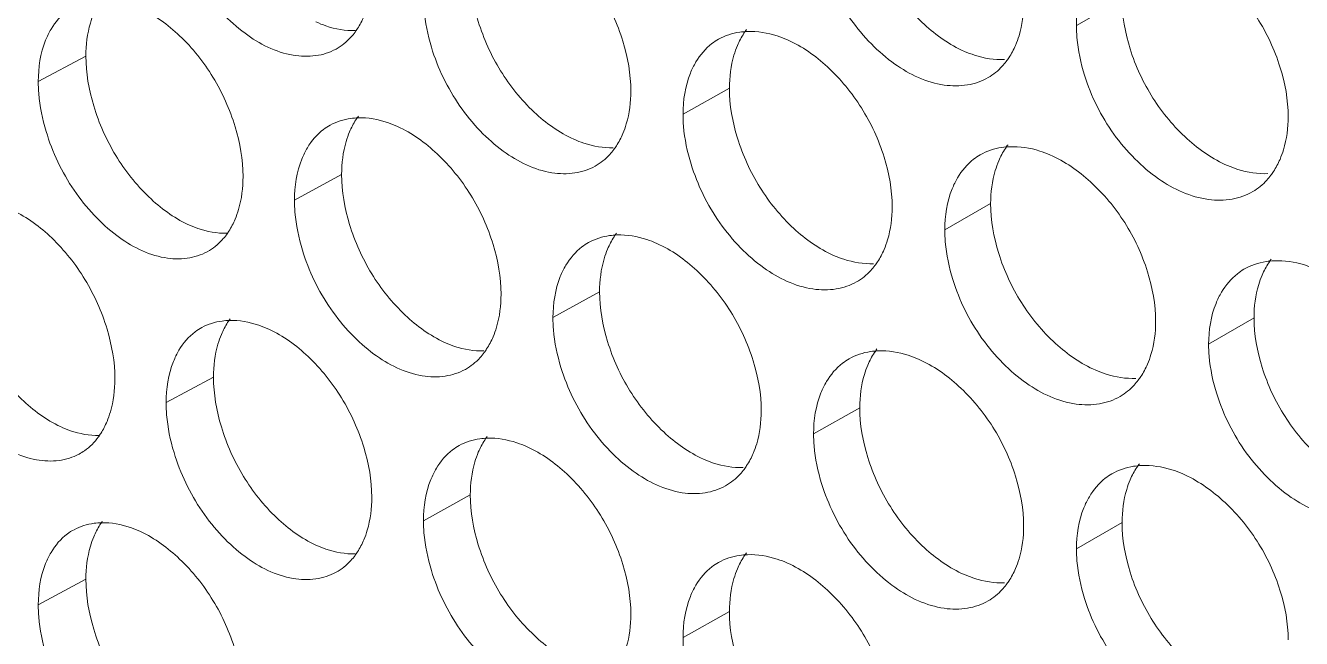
# Model space of a CAD drawing. Header units: millimetres. Extents: x 1177 to 4147, y 93 to 2194.
# Drawn here: x 2595.88 to 2615.09, y 885.28 to 894.5 of the extents above; entities that cross this region are included whole.
import ezdxf

# ---------------------------------------------------------------- set-up
doc = ezdxf.new("R2010")
doc.units = ezdxf.units.MM
doc.header["$LTSCALE"] = 0.1
doc.layers.get('0').update_dxf_attribs({"lineweight": 13})
doc.layers.add('标注', color=251, linetype='Continuous', lineweight=9)

# ---------------------------------------------------------------- blocks, each defined once
blk = doc.blocks.new('02')
at = {"layer": '标注'}
for p, q in [((4501.12, 869.696), (4500.138, 869.129)), ((4501.12, 869.696), (4500.138, 869.129)), ((4478.835, 868.474), (4477.811, 867.926)), ((4492.675, 867.782), (4491.677, 867.222)), ((4484.335, 865.928), (4483.321, 865.375)), ((4498.293, 865.302), (4497.306, 864.737)), ((4489.883, 863.407), (4488.88, 862.85)), ((4503.958, 862.847), (4502.981, 862.278)), ((4481.579, 861.572), (4480.56, 861.022)), ((4495.478, 860.914), (4494.485, 860.351)), ((4487.103, 859.039), (4486.094, 858.484)), ((4501.12, 858.446), (4500.138, 857.879)), ((4478.835, 857.224), (4477.811, 856.676)), ((4478.835, 857.224), (4477.811, 856.676)), ((4492.675, 856.532), (4491.677, 855.972))]:
    blk.add_line(p, q, dxfattribs=at)
for points, knots in [([(4495.478, 872.164), (4495.478, 871.802), (4495.615, 871.052), (4496.091, 870.015), (4496.806, 869.144), (4497.412, 868.714), (4497.729, 868.575)], [0, 0, 0, 0, 0.244732, 0.507241, 0.765812, 1, 1, 1, 1]), ([(4495.478, 872.164), (4495.478, 871.802), (4495.615, 871.052), (4496.091, 870.015), (4496.806, 869.144), (4497.412, 868.714), (4497.729, 868.575)], [0, 0, 0, 0, 0.244732, 0.507241, 0.765812, 1, 1, 1, 1]), ([(4490.556, 867.723), (4490.556, 868.084), (4490.42, 868.835), (4489.946, 869.874), (4489.237, 870.748), (4488.636, 871.183), (4488.322, 871.324)], [0, 0, 0, 0, 0.244947, 0.507787, 0.766448, 1, 1, 1, 1]), ([(4480.73, 871.2), (4480.865, 870.753), (4481.171, 870.111), (4481.748, 869.396), (4482.361, 868.839), (4483.069, 868.477), (4483.772, 868.454), (4484.081, 868.551), (4484.214, 868.624)], [0, 0, 0, 0, 0.290009, 0.433078, 0.568897, 0.804139, 0.905475, 1, 1, 1, 1]), ([(4504.693, 867.171), (4504.693, 867.532), (4504.554, 868.282), (4504.069, 869.317), (4503.343, 870.183), (4502.731, 870.609), (4502.412, 870.746)], [0, 0, 0, 0, 0.244084, 0.506123, 0.764903, 1, 1, 1, 1]), ([(4504.693, 867.171), (4504.693, 867.532), (4504.554, 868.282), (4504.069, 869.317), (4503.343, 870.183), (4502.731, 870.609), (4502.412, 870.746)], [0, 0, 0, 0, 0.244084, 0.506123, 0.764903, 1, 1, 1, 1]), ([(4494.659, 870.531), (4494.798, 870.083), (4495.115, 869.439), (4495.709, 868.729), (4496.342, 868.178), (4497.071, 867.829), (4497.79, 867.825), (4498.104, 867.931), (4498.239, 868.009)], [0, 0, 0, 0, 0.287891, 0.430312, 0.565838, 0.801787, 0.904179, 1, 1, 1, 1]), ([(4494.659, 870.531), (4494.798, 870.083), (4495.115, 869.439), (4495.709, 868.729), (4496.342, 868.178), (4497.071, 867.829), (4497.79, 867.825), (4498.104, 867.931), (4498.239, 868.009)], [0, 0, 0, 0, 0.287891, 0.430312, 0.565838, 0.801787, 0.904179, 1, 1, 1, 1]), ([(4487.103, 870.289), (4487.103, 869.927), (4487.238, 869.177), (4487.708, 868.137), (4488.413, 867.262), (4489.012, 866.827), (4489.326, 866.685)], [0, 0, 0, 0, 0.245252, 0.508241, 0.76674, 1, 1, 1, 1]), ([(4500.416, 870.25), (4500.37, 870.173), (4500.199, 869.824), (4500.138, 869.427), (4500.138, 869.129)], [0, 0, 0, 0, 0.231788, 1, 1, 1, 1]), ([(4500.416, 870.25), (4500.37, 870.173), (4500.199, 869.824), (4500.138, 869.427), (4500.138, 869.129)], [0, 0, 0, 0, 0.231788, 1, 1, 1, 1]), ([(4486.094, 869.734), (4486.094, 869.648), (4486.111, 869.285), (4486.185, 868.926), (4486.266, 868.663)], [0, 0, 0, 0, 0.238905, 1, 1, 1, 1]), ([(4501.12, 869.696), (4501.12, 869.335), (4501.257, 868.585), (4501.739, 867.549), (4502.46, 866.682), (4503.071, 866.256), (4503.389, 866.119)], [0, 0, 0, 0, 0.244389, 0.506579, 0.765197, 1, 1, 1, 1]), ([(4501.12, 869.696), (4501.12, 869.335), (4501.257, 868.585), (4501.739, 867.549), (4502.46, 866.682), (4503.071, 866.256), (4503.389, 866.119)], [0, 0, 0, 0, 0.244389, 0.506579, 0.765197, 1, 1, 1, 1]), ([(4478.581, 869.541), (4478.53, 869.515), (4478.333, 869.389), (4478.176, 869.205), (4478.087, 869.053)], [0, 0, 0, 0, 0.243762, 1, 1, 1, 1]), ([(4479.004, 869.389), (4478.976, 869.322), (4478.873, 869.027), (4478.835, 868.712), (4478.835, 868.474)], [0, 0, 0, 0, 0.234028, 1, 1, 1, 1]), ([(4482.215, 865.883), (4482.215, 866.245), (4482.081, 866.995), (4481.613, 868.037), (4480.914, 868.916), (4480.32, 869.356), (4480.009, 869.5)], [0, 0, 0, 0, 0.245474, 0.508798, 0.767386, 1, 1, 1, 1]), ([(4498.829, 868.704), (4498.858, 868.772), (4498.964, 869.066), (4499.003, 869.383), (4499.003, 869.622)], [0, 0, 0, 0, 0.23516, 1, 1, 1, 1]), ([(4498.829, 868.704), (4498.858, 868.772), (4498.964, 869.066), (4499.003, 869.383), (4499.003, 869.622)], [0, 0, 0, 0, 0.23516, 1, 1, 1, 1]), ([(4483.783, 869.208), (4483.853, 869.176), (4484.122, 869.068), (4484.415, 869.015), (4484.627, 869.021)], [0, 0, 0, 0, 0.267537, 1, 1, 1, 1]), ([(4484.623, 868.987), (4484.641, 869.012), (4484.715, 869.118), (4484.775, 869.234), (4484.813, 869.324)], [0, 0, 0, 0, 0.24323, 1, 1, 1, 1]), ([(4500.138, 869.129), (4500.138, 869.043), (4500.154, 868.681), (4500.23, 868.323), (4500.313, 868.06)], [0, 0, 0, 0, 0.239084, 1, 1, 1, 1]), ([(4500.138, 869.129), (4500.138, 869.043), (4500.154, 868.681), (4500.23, 868.323), (4500.313, 868.06)], [0, 0, 0, 0, 0.239084, 1, 1, 1, 1]), ([(4478.087, 869.053), (4478.041, 868.976), (4477.87, 868.624), (4477.811, 868.226), (4477.811, 867.926)], [0, 0, 0, 0, 0.229851, 1, 1, 1, 1]), ([(4484.214, 868.624), (4484.334, 868.689), (4484.479, 868.807), (4484.595, 868.949), (4484.623, 868.987)], [0, 0, 0, 0, 0.742834, 1, 1, 1, 1]), ([(4492.442, 868.836), (4492.393, 868.808), (4492.199, 868.68), (4492.044, 868.497), (4491.954, 868.346)], [0, 0, 0, 0, 0.244434, 1, 1, 1, 1]), ([(4493.063, 869.003), (4493.007, 869.001), (4492.793, 868.982), (4492.581, 868.914), (4492.442, 868.836)], [0, 0, 0, 0, 0.25862, 1, 1, 1, 1]), ([(4493.043, 869.043), (4493.024, 869.017), (4492.948, 868.909), (4492.887, 868.791), (4492.848, 868.7)], [0, 0, 0, 0, 0.24344, 1, 1, 1, 1]), ([(4493.923, 868.823), (4493.851, 868.855), (4493.577, 868.961), (4493.279, 869.011), (4493.063, 869.003)], [0, 0, 0, 0, 0.267086, 1, 1, 1, 1]), ([(4496.176, 865.232), (4496.176, 865.593), (4496.039, 866.343), (4495.56, 867.381), (4494.844, 868.252), (4494.239, 868.683), (4493.923, 868.823)], [0, 0, 0, 0, 0.244599, 0.507118, 0.765827, 1, 1, 1, 1]), ([(4486.266, 868.663), (4486.403, 868.215), (4486.713, 867.573), (4487.297, 866.859), (4487.918, 866.305), (4488.634, 865.948), (4489.344, 865.932), (4489.655, 866.033), (4489.789, 866.108)], [0, 0, 0, 0, 0.289156, 0.431962, 0.567662, 0.803187, 0.90495, 1, 1, 1, 1]), ([(4492.848, 868.7), (4492.819, 868.632), (4492.714, 868.337), (4492.675, 868.021), (4492.675, 867.782)], [0, 0, 0, 0, 0.234773, 1, 1, 1, 1]), ([(4497.729, 868.575), (4497.801, 868.544), (4498.076, 868.439), (4498.375, 868.39), (4498.591, 868.399)], [0, 0, 0, 0, 0.266662, 1, 1, 1, 1]), ([(4497.729, 868.575), (4497.801, 868.544), (4498.076, 868.439), (4498.375, 868.39), (4498.591, 868.399)], [0, 0, 0, 0, 0.266662, 1, 1, 1, 1]), ([(4498.628, 868.356), (4498.648, 868.382), (4498.725, 868.492), (4498.789, 868.611), (4498.829, 868.704)], [0, 0, 0, 0, 0.243623, 1, 1, 1, 1]), ([(4498.628, 868.356), (4498.648, 868.382), (4498.725, 868.492), (4498.789, 868.611), (4498.829, 868.704)], [0, 0, 0, 0, 0.243623, 1, 1, 1, 1]), ([(4478.835, 868.474), (4478.835, 868.111), (4478.968, 867.361), (4479.431, 866.318), (4480.127, 865.439), (4480.719, 864.998), (4481.029, 864.854)], [0, 0, 0, 0, 0.245779, 0.509251, 0.767678, 1, 1, 1, 1]), ([(4491.954, 868.346), (4491.908, 868.269), (4491.738, 867.919), (4491.677, 867.521), (4491.677, 867.222)], [0, 0, 0, 0, 0.231067, 1, 1, 1, 1]), ([(4498.239, 868.009), (4498.352, 868.074), (4498.49, 868.186), (4498.601, 868.32), (4498.628, 868.356)], [0, 0, 0, 0, 0.744037, 1, 1, 1, 1]), ([(4498.239, 868.009), (4498.352, 868.074), (4498.49, 868.186), (4498.601, 868.32), (4498.628, 868.356)], [0, 0, 0, 0, 0.744037, 1, 1, 1, 1]), ([(4500.313, 868.06), (4500.453, 867.611), (4500.774, 866.967), (4501.376, 866.258), (4502.016, 865.71), (4502.755, 865.367), (4503.479, 865.369), (4503.795, 865.48), (4503.931, 865.56)], [0, 0, 0, 0, 0.287059, 0.429226, 0.56464, 0.800871, 0.903676, 1, 1, 1, 1]), ([(4500.313, 868.06), (4500.453, 867.611), (4500.774, 866.967), (4501.376, 866.258), (4502.016, 865.71), (4502.755, 865.367), (4503.479, 865.369), (4503.795, 865.48), (4503.931, 865.56)], [0, 0, 0, 0, 0.287059, 0.429226, 0.56464, 0.800871, 0.903676, 1, 1, 1, 1]), ([(4477.811, 867.926), (4477.811, 867.839), (4477.827, 867.476), (4477.9, 867.117), (4477.98, 866.853)], [0, 0, 0, 0, 0.2388, 1, 1, 1, 1]), ([(4492.675, 867.782), (4492.675, 867.421), (4492.811, 866.671), (4493.285, 865.632), (4493.997, 864.76), (4494.601, 864.328), (4494.917, 864.189)], [0, 0, 0, 0, 0.244904, 0.507573, 0.76612, 1, 1, 1, 1]), ([(4490.384, 866.806), (4490.412, 866.874), (4490.517, 867.168), (4490.556, 867.484), (4490.556, 867.723)], [0, 0, 0, 0, 0.234713, 1, 1, 1, 1]), ([(4484.695, 867.18), (4484.676, 867.155), (4484.603, 867.049), (4484.544, 866.933), (4484.506, 866.844)], [0, 0, 0, 0, 0.243214, 1, 1, 1, 1]), ([(4491.677, 867.222), (4491.677, 867.136), (4491.693, 866.774), (4491.768, 866.415), (4491.85, 866.152)], [0, 0, 0, 0, 0.238976, 1, 1, 1, 1]), ([(4484.09, 866.99), (4484.04, 866.963), (4483.844, 866.836), (4483.688, 866.652), (4483.598, 866.501)], [0, 0, 0, 0, 0.24404, 1, 1, 1, 1]), ([(4484.69, 867.146), (4484.637, 867.144), (4484.429, 867.128), (4484.225, 867.064), (4484.09, 866.99)], [0, 0, 0, 0, 0.258563, 1, 1, 1, 1]), ([(4485.539, 866.96), (4485.468, 866.992), (4485.198, 867.1), (4484.903, 867.152), (4484.69, 867.146)], [0, 0, 0, 0, 0.267618, 1, 1, 1, 1]), ([(4487.764, 863.353), (4487.764, 863.715), (4487.629, 864.465), (4487.157, 865.505), (4486.451, 866.38), (4485.852, 866.817), (4485.539, 866.96)], [0, 0, 0, 0, 0.245121, 0.508123, 0.76676, 1, 1, 1, 1]), ([(4504.517, 866.253), (4504.546, 866.32), (4504.653, 866.615), (4504.693, 866.932), (4504.693, 867.171)], [0, 0, 0, 0, 0.235457, 1, 1, 1, 1]), ([(4504.517, 866.253), (4504.546, 866.32), (4504.653, 866.615), (4504.693, 866.932), (4504.693, 867.171)], [0, 0, 0, 0, 0.235457, 1, 1, 1, 1]), ([(4477.98, 866.853), (4478.114, 866.406), (4478.418, 865.765), (4478.992, 865.049), (4479.601, 864.491), (4480.304, 864.126), (4481.005, 864.099), (4481.312, 864.195), (4481.445, 864.267)], [0, 0, 0, 0, 0.290439, 0.433641, 0.56952, 0.80462, 0.905741, 1, 1, 1, 1]), ([(4484.506, 866.844), (4484.477, 866.776), (4484.373, 866.482), (4484.335, 866.166), (4484.335, 865.928)], [0, 0, 0, 0, 0.234326, 1, 1, 1, 1]), ([(4489.326, 866.685), (4489.397, 866.653), (4489.668, 866.547), (4489.964, 866.495), (4490.177, 866.503)], [0, 0, 0, 0, 0.267181, 1, 1, 1, 1]), ([(4490.19, 866.464), (4490.209, 866.49), (4490.284, 866.598), (4490.345, 866.715), (4490.384, 866.806)], [0, 0, 0, 0, 0.24338, 1, 1, 1, 1]), ([(4483.598, 866.501), (4483.552, 866.424), (4483.382, 866.073), (4483.321, 865.674), (4483.321, 865.375)], [0, 0, 0, 0, 0.23034, 1, 1, 1, 1]), ([(4489.789, 866.108), (4489.905, 866.173), (4490.048, 866.289), (4490.162, 866.427), (4490.19, 866.464)], [0, 0, 0, 0, 0.743342, 1, 1, 1, 1]), ([(4498.704, 866.524), (4498.647, 866.522), (4498.427, 866.502), (4498.211, 866.431), (4498.069, 866.349)], [0, 0, 0, 0, 0.258662, 1, 1, 1, 1]), ([(4498.667, 866.567), (4498.647, 866.541), (4498.57, 866.432), (4498.507, 866.313), (4498.468, 866.22)], [0, 0, 0, 0, 0.243602, 1, 1, 1, 1]), ([(4499.57, 866.348), (4499.498, 866.38), (4499.221, 866.485), (4498.921, 866.533), (4498.704, 866.524)], [0, 0, 0, 0, 0.266742, 1, 1, 1, 1]), ([(4491.85, 866.152), (4491.988, 865.704), (4492.302, 865.061), (4492.894, 864.349), (4493.522, 863.797), (4494.247, 863.446), (4494.963, 863.437), (4495.276, 863.542), (4495.411, 863.619)], [0, 0, 0, 0, 0.288311, 0.430859, 0.566442, 0.80225, 0.904434, 1, 1, 1, 1]), ([(4498.069, 866.349), (4498.02, 866.321), (4497.827, 866.192), (4497.673, 866.009), (4497.584, 865.859)], [0, 0, 0, 0, 0.244683, 1, 1, 1, 1]), ([(4498.468, 866.22), (4498.439, 866.152), (4498.333, 865.857), (4498.293, 865.541), (4498.293, 865.302)], [0, 0, 0, 0, 0.235071, 1, 1, 1, 1]), ([(4501.842, 862.768), (4501.842, 863.129), (4501.704, 863.879), (4501.221, 864.915), (4500.499, 865.782), (4499.889, 866.21), (4499.57, 866.348)], [0, 0, 0, 0, 0.244255, 0.506454, 0.76521, 1, 1, 1, 1]), ([(4503.389, 866.119), (4503.462, 866.087), (4503.74, 865.984), (4504.041, 865.936), (4504.258, 865.946)], [0, 0, 0, 0, 0.266325, 1, 1, 1, 1]), ([(4503.389, 866.119), (4503.462, 866.087), (4503.74, 865.984), (4504.041, 865.936), (4504.258, 865.946)], [0, 0, 0, 0, 0.266325, 1, 1, 1, 1]), ([(4504.32, 865.911), (4504.339, 865.936), (4504.415, 866.044), (4504.477, 866.161), (4504.517, 866.253)], [0, 0, 0, 0, 0.243945, 1, 1, 1, 1]), ([(4504.32, 865.911), (4504.339, 865.936), (4504.415, 866.044), (4504.477, 866.161), (4504.517, 866.253)], [0, 0, 0, 0, 0.243945, 1, 1, 1, 1]), ([(4482.045, 864.968), (4482.073, 865.035), (4482.177, 865.329), (4482.215, 865.644), (4482.215, 865.883)], [0, 0, 0, 0, 0.234266, 1, 1, 1, 1]), ([(4484.335, 865.928), (4484.335, 865.566), (4484.469, 864.815), (4484.937, 863.774), (4485.639, 862.898), (4486.236, 862.461), (4486.549, 862.318)], [0, 0, 0, 0, 0.245427, 0.508577, 0.767052, 1, 1, 1, 1]), ([(4497.584, 865.859), (4497.538, 865.782), (4497.367, 865.432), (4497.306, 865.035), (4497.306, 864.737)], [0, 0, 0, 0, 0.231548, 1, 1, 1, 1]), ([(4503.931, 865.56), (4504.044, 865.626), (4504.182, 865.739), (4504.293, 865.875), (4504.32, 865.911)], [0, 0, 0, 0, 0.744227, 1, 1, 1, 1]), ([(4503.931, 865.56), (4504.044, 865.626), (4504.182, 865.739), (4504.293, 865.875), (4504.32, 865.911)], [0, 0, 0, 0, 0.744227, 1, 1, 1, 1]), ([(4483.321, 865.375), (4483.321, 865.288), (4483.337, 864.926), (4483.412, 864.567), (4483.492, 864.303)], [0, 0, 0, 0, 0.23887, 1, 1, 1, 1]), ([(4498.293, 865.302), (4498.293, 864.94), (4498.43, 864.191), (4498.909, 863.154), (4499.627, 862.285), (4500.236, 861.857), (4500.554, 861.719)], [0, 0, 0, 0, 0.24456, 0.50691, 0.765504, 1, 1, 1, 1]), ([(4479.459, 861.533), (4479.459, 861.895), (4479.325, 862.645), (4478.86, 863.688), (4478.163, 864.568), (4477.572, 865.01), (4477.262, 865.155)], [0, 0, 0, 0, 0.245651, 0.509137, 0.767701, 1, 1, 1, 1]), ([(4496.002, 864.315), (4496.031, 864.382), (4496.137, 864.677), (4496.176, 864.993), (4496.176, 865.232)], [0, 0, 0, 0, 0.235011, 1, 1, 1, 1]), ([(4481.029, 864.854), (4481.099, 864.821), (4481.366, 864.713), (4481.658, 864.66), (4481.869, 864.665)], [0, 0, 0, 0, 0.267719, 1, 1, 1, 1]), ([(4481.857, 864.633), (4481.876, 864.658), (4481.948, 864.764), (4482.007, 864.878), (4482.045, 864.968)], [0, 0, 0, 0, 0.243157, 1, 1, 1, 1]), ([(4497.306, 864.737), (4497.306, 864.651), (4497.322, 864.288), (4497.398, 863.93), (4497.48, 863.667)], [0, 0, 0, 0, 0.239048, 1, 1, 1, 1]), ([(4481.445, 864.267), (4481.566, 864.332), (4481.713, 864.451), (4481.829, 864.594), (4481.857, 864.633)], [0, 0, 0, 0, 0.74257, 1, 1, 1, 1]), ([(4489.646, 864.464), (4489.597, 864.436), (4489.402, 864.309), (4489.247, 864.126), (4489.157, 863.975)], [0, 0, 0, 0, 0.244306, 1, 1, 1, 1]), ([(4490.26, 864.628), (4490.205, 864.626), (4489.993, 864.608), (4489.784, 864.541), (4489.646, 864.464)], [0, 0, 0, 0, 0.258601, 1, 1, 1, 1]), ([(4490.248, 864.665), (4490.229, 864.64), (4490.155, 864.532), (4490.094, 864.416), (4490.055, 864.324)], [0, 0, 0, 0, 0.243364, 1, 1, 1, 1]), ([(4491.116, 864.445), (4491.045, 864.477), (4490.772, 864.584), (4490.475, 864.635), (4490.26, 864.628)], [0, 0, 0, 0, 0.267261, 1, 1, 1, 1]), ([(4493.36, 860.849), (4493.36, 861.211), (4493.224, 861.961), (4492.747, 862.999), (4492.035, 863.871), (4491.432, 864.305), (4491.116, 864.445)], [0, 0, 0, 0, 0.244772, 0.507452, 0.766137, 1, 1, 1, 1]), ([(4483.492, 864.303), (4483.628, 863.856), (4483.936, 863.214), (4484.517, 862.499), (4485.134, 861.944), (4485.845, 861.584), (4486.552, 861.565), (4486.862, 861.664), (4486.996, 861.738)], [0, 0, 0, 0, 0.289581, 0.432519, 0.568278, 0.803661, 0.905212, 1, 1, 1, 1]), ([(4490.055, 864.324), (4490.027, 864.257), (4489.922, 863.962), (4489.883, 863.646), (4489.883, 863.407)], [0, 0, 0, 0, 0.234624, 1, 1, 1, 1]), ([(4494.917, 864.189), (4494.988, 864.157), (4495.262, 864.051), (4495.56, 864.002), (4495.775, 864.01)], [0, 0, 0, 0, 0.266833, 1, 1, 1, 1]), ([(4495.803, 863.968), (4495.823, 863.994), (4495.9, 864.103), (4495.962, 864.222), (4496.002, 864.315)], [0, 0, 0, 0, 0.243534, 1, 1, 1, 1]), ([(4476.103, 864.131), (4476.103, 863.769), (4476.235, 863.018), (4476.696, 861.975), (4477.388, 861.094), (4477.978, 860.651), (4478.287, 860.506)], [0, 0, 0, 0, 0.245956, 0.50959, 0.767992, 1, 1, 1, 1]), ([(4489.157, 863.975), (4489.111, 863.898), (4488.94, 863.547), (4488.88, 863.149), (4488.88, 862.85)], [0, 0, 0, 0, 0.230825, 1, 1, 1, 1]), ([(4495.411, 863.619), (4495.525, 863.683), (4495.664, 863.797), (4495.776, 863.933), (4495.803, 863.968)], [0, 0, 0, 0, 0.743822, 1, 1, 1, 1]), ([(4503.742, 863.889), (4503.693, 863.86), (4503.502, 863.731), (4503.349, 863.548), (4503.26, 863.398)], [0, 0, 0, 0, 0.244922, 1, 1, 1, 1]), ([(4504.391, 864.072), (4504.332, 864.07), (4504.107, 864.048), (4503.886, 863.973), (4503.742, 863.889)], [0, 0, 0, 0, 0.258706, 1, 1, 1, 1]), ([(4504.329, 864.108), (4504.31, 864.082), (4504.235, 863.975), (4504.173, 863.858), (4504.134, 863.766)], [0, 0, 0, 0, 0.243924, 1, 1, 1, 1]), ([(4505.264, 863.9), (4505.191, 863.931), (4504.912, 864.035), (4504.609, 864.082), (4504.391, 864.072)], [0, 0, 0, 0, 0.266406, 1, 1, 1, 1]), ([(4497.48, 863.667), (4497.62, 863.218), (4497.939, 862.575), (4498.537, 861.865), (4499.173, 861.316), (4499.907, 860.97), (4500.629, 860.969), (4500.944, 861.077), (4501.08, 861.156)], [0, 0, 0, 0, 0.287474, 0.429768, 0.565237, 0.801327, 0.903927, 1, 1, 1, 1]), ([(4504.134, 863.766), (4504.105, 863.699), (4503.998, 863.404), (4503.958, 863.087), (4503.958, 862.847)], [0, 0, 0, 0, 0.235368, 1, 1, 1, 1]), ([(4487.592, 862.437), (4487.621, 862.504), (4487.725, 862.799), (4487.764, 863.114), (4487.764, 863.353)], [0, 0, 0, 0, 0.234564, 1, 1, 1, 1]), ([(4489.883, 863.407), (4489.883, 863.046), (4490.018, 862.296), (4490.491, 861.256), (4491.199, 860.383), (4491.801, 859.949), (4492.115, 859.809)], [0, 0, 0, 0, 0.245078, 0.507907, 0.76643, 1, 1, 1, 1]), ([(4503.26, 863.398), (4503.214, 863.321), (4503.043, 862.972), (4502.981, 862.576), (4502.981, 862.278)], [0, 0, 0, 0, 0.232026, 1, 1, 1, 1]), ([(4481.923, 862.79), (4481.87, 862.788), (4481.665, 862.772), (4481.463, 862.71), (4481.329, 862.637)], [0, 0, 0, 0, 0.258546, 1, 1, 1, 1]), ([(4481.935, 862.822), (4481.917, 862.797), (4481.845, 862.692), (4481.786, 862.577), (4481.749, 862.488)], [0, 0, 0, 0, 0.243142, 1, 1, 1, 1]), ([(4482.768, 862.602), (4482.697, 862.634), (4482.429, 862.742), (4482.135, 862.795), (4481.923, 862.79)], [0, 0, 0, 0, 0.267799, 1, 1, 1, 1]), ([(4488.88, 862.85), (4488.88, 862.763), (4488.896, 862.401), (4488.971, 862.043), (4489.052, 861.779)], [0, 0, 0, 0, 0.23894, 1, 1, 1, 1]), ([(4503.958, 862.847), (4503.958, 862.486), (4504.096, 861.737), (4504.579, 860.702), (4505.304, 859.836), (4505.917, 859.411), (4506.237, 859.275)], [0, 0, 0, 0, 0.244219, 0.506251, 0.764892, 1, 1, 1, 1]), ([(4475.242, 862.513), (4475.375, 862.066), (4475.677, 861.425), (4476.248, 860.708), (4476.852, 860.149), (4477.551, 859.782), (4478.249, 859.751), (4478.555, 859.845), (4478.688, 859.916)], [0, 0, 0, 0, 0.290871, 0.434206, 0.570147, 0.805105, 0.906009, 1, 1, 1, 1]), ([(4481.329, 862.637), (4481.279, 862.61), (4481.082, 862.485), (4480.926, 862.301), (4480.836, 862.149)], [0, 0, 0, 0, 0.243902, 1, 1, 1, 1]), ([(4484.984, 858.99), (4484.984, 859.351), (4484.849, 860.102), (4484.379, 861.143), (4483.676, 862.02), (4483.08, 862.458), (4482.768, 862.602)], [0, 0, 0, 0, 0.245297, 0.50846, 0.767072, 1, 1, 1, 1]), ([(4501.667, 861.85), (4501.696, 861.918), (4501.802, 862.212), (4501.842, 862.529), (4501.842, 862.768)], [0, 0, 0, 0, 0.235309, 1, 1, 1, 1]), ([(4481.749, 862.488), (4481.721, 862.421), (4481.617, 862.126), (4481.579, 861.811), (4481.579, 861.572)], [0, 0, 0, 0, 0.234177, 1, 1, 1, 1]), ([(4486.549, 862.318), (4486.619, 862.286), (4486.889, 862.179), (4487.183, 862.127), (4487.396, 862.134)], [0, 0, 0, 0, 0.267358, 1, 1, 1, 1]), ([(4487.4, 862.097), (4487.419, 862.123), (4487.493, 862.23), (4487.554, 862.346), (4487.592, 862.437)], [0, 0, 0, 0, 0.243304, 1, 1, 1, 1]), ([(4502.981, 862.278), (4502.981, 862.192), (4502.998, 861.83), (4503.074, 861.472), (4503.157, 861.209)], [0, 0, 0, 0, 0.239121, 1, 1, 1, 1]), ([(4480.836, 862.149), (4480.791, 862.072), (4480.62, 861.72), (4480.56, 861.322), (4480.56, 861.022)], [0, 0, 0, 0, 0.230096, 1, 1, 1, 1]), ([(4486.996, 861.738), (4487.114, 861.803), (4487.258, 861.92), (4487.372, 862.06), (4487.4, 862.097)], [0, 0, 0, 0, 0.743092, 1, 1, 1, 1]), ([(4495.25, 861.964), (4495.201, 861.936), (4495.007, 861.808), (4494.853, 861.625), (4494.763, 861.474)], [0, 0, 0, 0, 0.24456, 1, 1, 1, 1]), ([(4495.878, 862.136), (4495.821, 862.133), (4495.604, 862.114), (4495.39, 862.044), (4495.25, 861.964)], [0, 0, 0, 0, 0.258641, 1, 1, 1, 1]), ([(4495.849, 862.177), (4495.83, 862.151), (4495.753, 862.042), (4495.691, 861.924), (4495.652, 861.831)], [0, 0, 0, 0, 0.243518, 1, 1, 1, 1]), ([(4496.741, 861.957), (4496.668, 861.989), (4496.393, 862.094), (4496.094, 862.144), (4495.878, 862.136)], [0, 0, 0, 0, 0.266913, 1, 1, 1, 1]), ([(4489.052, 861.779), (4489.189, 861.331), (4489.502, 860.688), (4490.089, 859.976), (4490.714, 859.423), (4491.435, 859.068), (4492.147, 859.056), (4492.459, 859.159), (4492.594, 859.235)], [0, 0, 0, 0, 0.288732, 0.431409, 0.567051, 0.802717, 0.904691, 1, 1, 1, 1]), ([(4495.652, 861.831), (4495.623, 861.764), (4495.517, 861.469), (4495.478, 861.153), (4495.478, 860.914)], [0, 0, 0, 0, 0.234922, 1, 1, 1, 1]), ([(4499.003, 858.372), (4499.003, 858.733), (4498.866, 859.483), (4498.385, 860.52), (4497.666, 861.389), (4497.058, 861.818), (4496.741, 861.957)], [0, 0, 0, 0, 0.244427, 0.506785, 0.765518, 1, 1, 1, 1]), ([(4500.554, 861.719), (4500.626, 861.687), (4500.902, 861.583), (4501.202, 861.535), (4501.419, 861.544)], [0, 0, 0, 0, 0.266492, 1, 1, 1, 1]), ([(4501.468, 861.505), (4501.488, 861.531), (4501.564, 861.639), (4501.627, 861.758), (4501.667, 861.85)], [0, 0, 0, 0, 0.243785, 1, 1, 1, 1]), ([(4479.289, 860.618), (4479.317, 860.685), (4479.421, 860.979), (4479.459, 861.294), (4479.459, 861.533)], [0, 0, 0, 0, 0.234117, 1, 1, 1, 1]), ([(4481.579, 861.572), (4481.579, 861.21), (4481.713, 860.46), (4482.178, 859.418), (4482.877, 858.54), (4483.471, 858.101), (4483.783, 857.958)], [0, 0, 0, 0, 0.245602, 0.508914, 0.767364, 1, 1, 1, 1]), ([(4494.763, 861.474), (4494.717, 861.397), (4494.547, 861.047), (4494.485, 860.65), (4494.485, 860.351)], [0, 0, 0, 0, 0.231308, 1, 1, 1, 1]), ([(4501.08, 861.156), (4501.192, 861.221), (4501.33, 861.334), (4501.441, 861.469), (4501.468, 861.505)], [0, 0, 0, 0, 0.744134, 1, 1, 1, 1]), ([(4503.157, 861.209), (4503.298, 860.76), (4503.621, 860.115), (4504.227, 859.408), (4504.871, 858.861), (4505.614, 858.521), (4506.341, 858.527), (4506.658, 858.64), (4506.795, 858.72)], [0, 0, 0, 0, 0.286646, 0.428688, 0.564047, 0.800418, 0.903427, 1, 1, 1, 1]), ([(4480.56, 861.022), (4480.56, 860.935), (4480.576, 860.573), (4480.65, 860.214), (4480.73, 859.95)], [0, 0, 0, 0, 0.238835, 1, 1, 1, 1]), ([(4495.478, 860.914), (4495.478, 860.552), (4495.615, 859.802), (4496.091, 858.765), (4496.806, 857.894), (4497.412, 857.464), (4497.729, 857.325)], [0, 0, 0, 0, 0.244732, 0.507241, 0.765812, 1, 1, 1, 1]), ([(4479.104, 860.285), (4479.122, 860.31), (4479.193, 860.415), (4479.252, 860.529), (4479.289, 860.618)], [0, 0, 0, 0, 0.243086, 1, 1, 1, 1]), ([(4493.187, 859.932), (4493.216, 860), (4493.321, 860.294), (4493.36, 860.61), (4493.36, 860.849)], [0, 0, 0, 0, 0.234862, 1, 1, 1, 1]), ([(4478.287, 860.506), (4478.357, 860.474), (4478.623, 860.365), (4478.913, 860.311), (4479.124, 860.316)], [0, 0, 0, 0, 0.267902, 1, 1, 1, 1]), ([(4494.485, 860.351), (4494.485, 860.265), (4494.502, 859.903), (4494.577, 859.544), (4494.659, 859.281)], [0, 0, 0, 0, 0.239012, 1, 1, 1, 1]), ([(4478.688, 859.916), (4478.728, 859.938), (4478.887, 860.035), (4479.021, 860.172), (4479.104, 860.285)], [0, 0, 0, 0, 0.245781, 1, 1, 1, 1]), ([(4486.862, 860.099), (4486.812, 860.071), (4486.617, 859.945), (4486.461, 859.761), (4486.372, 859.61)], [0, 0, 0, 0, 0.244174, 1, 1, 1, 1]), ([(4487.469, 860.258), (4487.415, 860.257), (4487.205, 860.239), (4486.999, 860.174), (4486.862, 860.099)], [0, 0, 0, 0, 0.258582, 1, 1, 1, 1]), ([(4487.465, 860.295), (4487.447, 860.269), (4487.373, 860.162), (4487.313, 860.046), (4487.275, 859.956)], [0, 0, 0, 0, 0.243288, 1, 1, 1, 1]), ([(4488.322, 860.074), (4488.25, 860.106), (4487.979, 860.213), (4487.683, 860.265), (4487.469, 860.258)], [0, 0, 0, 0, 0.267438, 1, 1, 1, 1]), ([(4490.556, 856.473), (4490.556, 856.834), (4490.42, 857.585), (4489.946, 858.624), (4489.237, 859.498), (4488.636, 859.933), (4488.322, 860.074)], [0, 0, 0, 0, 0.244947, 0.507787, 0.766448, 1, 1, 1, 1]), ([(4480.73, 859.95), (4480.865, 859.503), (4481.171, 858.861), (4481.748, 858.146), (4482.361, 857.589), (4483.069, 857.227), (4483.772, 857.204), (4484.081, 857.301), (4484.214, 857.374)], [0, 0, 0, 0, 0.290009, 0.433078, 0.568897, 0.804139, 0.905475, 1, 1, 1, 1]), ([(4487.275, 859.956), (4487.246, 859.888), (4487.142, 859.594), (4487.103, 859.278), (4487.103, 859.039)], [0, 0, 0, 0, 0.234476, 1, 1, 1, 1]), ([(4492.115, 859.809), (4492.187, 859.777), (4492.459, 859.671), (4492.756, 859.62), (4492.97, 859.628)], [0, 0, 0, 0, 0.267006, 1, 1, 1, 1]), ([(4492.991, 859.588), (4493.01, 859.614), (4493.086, 859.722), (4493.148, 859.84), (4493.187, 859.932)], [0, 0, 0, 0, 0.243456, 1, 1, 1, 1]), ([(4486.372, 859.61), (4486.326, 859.533), (4486.155, 859.181), (4486.094, 858.783), (4486.094, 858.484)], [0, 0, 0, 0, 0.230583, 1, 1, 1, 1]), ([(4492.594, 859.235), (4492.709, 859.3), (4492.85, 859.414), (4492.963, 859.552), (4492.991, 859.588)], [0, 0, 0, 0, 0.743585, 1, 1, 1, 1]), ([(4500.9, 859.491), (4500.851, 859.462), (4500.659, 859.333), (4500.505, 859.15), (4500.416, 859)], [0, 0, 0, 0, 0.244804, 1, 1, 1, 1]), ([(4501.541, 859.67), (4501.484, 859.668), (4501.261, 859.647), (4501.043, 859.574), (4500.9, 859.491)], [0, 0, 0, 0, 0.258684, 1, 1, 1, 1]), ([(4501.492, 859.709), (4501.473, 859.683), (4501.397, 859.575), (4501.334, 859.457), (4501.295, 859.365)], [0, 0, 0, 0, 0.243764, 1, 1, 1, 1]), ([(4502.412, 859.496), (4502.339, 859.527), (4502.061, 859.631), (4501.759, 859.679), (4501.541, 859.67)], [0, 0, 0, 0, 0.266573, 1, 1, 1, 1]), ([(4504.693, 855.921), (4504.693, 856.282), (4504.554, 857.032), (4504.069, 858.067), (4503.343, 858.933), (4502.731, 859.359), (4502.412, 859.496)], [0, 0, 0, 0, 0.244084, 0.506123, 0.764903, 1, 1, 1, 1]), ([(4494.659, 859.281), (4494.798, 858.833), (4495.115, 858.189), (4495.709, 857.479), (4496.342, 856.928), (4497.071, 856.579), (4497.79, 856.575), (4498.104, 856.681), (4498.239, 856.759)], [0, 0, 0, 0, 0.287891, 0.430312, 0.565838, 0.801787, 0.904179, 1, 1, 1, 1]), ([(4501.295, 859.365), (4501.266, 859.297), (4501.16, 859.002), (4501.12, 858.686), (4501.12, 858.446)], [0, 0, 0, 0, 0.235219, 1, 1, 1, 1]), ([(4484.813, 858.074), (4484.841, 858.141), (4484.945, 858.436), (4484.984, 858.751), (4484.984, 858.99)], [0, 0, 0, 0, 0.234415, 1, 1, 1, 1]), ([(4487.103, 859.039), (4487.103, 858.677), (4487.238, 857.927), (4487.708, 856.887), (4488.413, 856.012), (4489.012, 855.577), (4489.326, 855.435)], [0, 0, 0, 0, 0.245252, 0.508241, 0.76674, 1, 1, 1, 1]), ([(4500.416, 859), (4500.37, 858.923), (4500.199, 858.574), (4500.138, 858.177), (4500.138, 857.879)], [0, 0, 0, 0, 0.231788, 1, 1, 1, 1]), ([(4479.168, 858.44), (4479.115, 858.439), (4478.913, 858.424), (4478.713, 858.363), (4478.581, 858.291)], [0, 0, 0, 0, 0.258529, 1, 1, 1, 1]), ([(4479.168, 858.44), (4479.115, 858.439), (4478.913, 858.424), (4478.713, 858.363), (4478.581, 858.291)], [0, 0, 0, 0, 0.258529, 1, 1, 1, 1]), ([(4479.188, 858.471), (4479.17, 858.446), (4479.099, 858.341), (4479.041, 858.227), (4479.004, 858.139)], [0, 0, 0, 0, 0.243071, 1, 1, 1, 1]), ([(4479.188, 858.471), (4479.17, 858.446), (4479.099, 858.341), (4479.041, 858.227), (4479.004, 858.139)], [0, 0, 0, 0, 0.243071, 1, 1, 1, 1]), ([(4480.009, 858.25), (4479.939, 858.283), (4479.671, 858.391), (4479.379, 858.445), (4479.168, 858.44)], [0, 0, 0, 0, 0.267982, 1, 1, 1, 1]), ([(4480.009, 858.25), (4479.939, 858.283), (4479.671, 858.391), (4479.379, 858.445), (4479.168, 858.44)], [0, 0, 0, 0, 0.267982, 1, 1, 1, 1]), ([(4486.094, 858.484), (4486.094, 858.398), (4486.111, 858.035), (4486.185, 857.676), (4486.266, 857.413)], [0, 0, 0, 0, 0.238905, 1, 1, 1, 1]), ([(4501.12, 858.446), (4501.12, 858.085), (4501.257, 857.335), (4501.739, 856.299), (4502.46, 855.432), (4503.071, 855.006), (4503.389, 854.869)], [0, 0, 0, 0, 0.244389, 0.506579, 0.765197, 1, 1, 1, 1]), ([(4478.581, 858.291), (4478.53, 858.265), (4478.333, 858.139), (4478.176, 857.955), (4478.087, 857.803)], [0, 0, 0, 0, 0.243762, 1, 1, 1, 1]), ([(4478.581, 858.291), (4478.53, 858.265), (4478.333, 858.139), (4478.176, 857.955), (4478.087, 857.803)], [0, 0, 0, 0, 0.243762, 1, 1, 1, 1]), ([(4479.004, 858.139), (4478.976, 858.072), (4478.873, 857.777), (4478.835, 857.462), (4478.835, 857.224)], [0, 0, 0, 0, 0.234028, 1, 1, 1, 1]), ([(4479.004, 858.139), (4478.976, 858.072), (4478.873, 857.777), (4478.835, 857.462), (4478.835, 857.224)], [0, 0, 0, 0, 0.234028, 1, 1, 1, 1]), ([(4482.215, 854.633), (4482.215, 854.995), (4482.081, 855.745), (4481.613, 856.787), (4480.914, 857.666), (4480.32, 858.106), (4480.009, 858.25)], [0, 0, 0, 0, 0.245474, 0.508798, 0.767386, 1, 1, 1, 1]), ([(4482.215, 854.633), (4482.215, 854.995), (4482.081, 855.745), (4481.613, 856.787), (4480.914, 857.666), (4480.32, 858.106), (4480.009, 858.25)], [0, 0, 0, 0, 0.245474, 0.508798, 0.767386, 1, 1, 1, 1]), ([(4498.829, 857.454), (4498.858, 857.522), (4498.964, 857.816), (4499.003, 858.133), (4499.003, 858.372)], [0, 0, 0, 0, 0.23516, 1, 1, 1, 1]), ([(4483.783, 857.958), (4483.853, 857.926), (4484.122, 857.818), (4484.415, 857.765), (4484.627, 857.771)], [0, 0, 0, 0, 0.267537, 1, 1, 1, 1]), ([(4484.623, 857.737), (4484.641, 857.762), (4484.715, 857.868), (4484.775, 857.984), (4484.813, 858.074)], [0, 0, 0, 0, 0.24323, 1, 1, 1, 1]), ([(4500.138, 857.879), (4500.138, 857.793), (4500.154, 857.431), (4500.23, 857.073), (4500.313, 856.81)], [0, 0, 0, 0, 0.239084, 1, 1, 1, 1]), ([(4478.087, 857.803), (4478.041, 857.726), (4477.87, 857.374), (4477.811, 856.976), (4477.811, 856.676)], [0, 0, 0, 0, 0.229851, 1, 1, 1, 1]), ([(4478.087, 857.803), (4478.041, 857.726), (4477.87, 857.374), (4477.811, 856.976), (4477.811, 856.676)], [0, 0, 0, 0, 0.229851, 1, 1, 1, 1]), ([(4484.214, 857.374), (4484.334, 857.439), (4484.479, 857.557), (4484.595, 857.699), (4484.623, 857.737)], [0, 0, 0, 0, 0.742834, 1, 1, 1, 1]), ([(4492.442, 857.586), (4492.393, 857.558), (4492.199, 857.43), (4492.044, 857.247), (4491.954, 857.096)], [0, 0, 0, 0, 0.244434, 1, 1, 1, 1]), ([(4493.063, 857.753), (4493.007, 857.751), (4492.793, 857.732), (4492.581, 857.664), (4492.442, 857.586)], [0, 0, 0, 0, 0.25862, 1, 1, 1, 1]), ([(4493.043, 857.793), (4493.024, 857.767), (4492.948, 857.659), (4492.887, 857.541), (4492.848, 857.45)], [0, 0, 0, 0, 0.24344, 1, 1, 1, 1]), ([(4493.923, 857.573), (4493.851, 857.605), (4493.577, 857.711), (4493.279, 857.761), (4493.063, 857.753)], [0, 0, 0, 0, 0.267086, 1, 1, 1, 1]), ([(4496.176, 853.982), (4496.176, 854.343), (4496.039, 855.093), (4495.56, 856.131), (4494.844, 857.002), (4494.239, 857.433), (4493.923, 857.573)], [0, 0, 0, 0, 0.244599, 0.507118, 0.765827, 1, 1, 1, 1]), ([(4486.266, 857.413), (4486.403, 856.965), (4486.713, 856.323), (4487.297, 855.609), (4487.918, 855.055), (4488.634, 854.698), (4489.344, 854.682), (4489.655, 854.783), (4489.789, 854.858)], [0, 0, 0, 0, 0.289156, 0.431962, 0.567662, 0.803187, 0.90495, 1, 1, 1, 1]), ([(4492.848, 857.45), (4492.819, 857.382), (4492.714, 857.087), (4492.675, 856.771), (4492.675, 856.532)], [0, 0, 0, 0, 0.234773, 1, 1, 1, 1]), ([(4497.729, 857.325), (4497.801, 857.294), (4498.076, 857.189), (4498.375, 857.14), (4498.591, 857.149)], [0, 0, 0, 0, 0.266662, 1, 1, 1, 1]), ([(4498.628, 857.106), (4498.648, 857.132), (4498.725, 857.242), (4498.789, 857.361), (4498.829, 857.454)], [0, 0, 0, 0, 0.243623, 1, 1, 1, 1]), ([(4478.835, 857.224), (4478.835, 856.861), (4478.968, 856.111), (4479.431, 855.068), (4480.127, 854.189), (4480.719, 853.748), (4481.029, 853.604)], [0, 0, 0, 0, 0.245779, 0.509251, 0.767678, 1, 1, 1, 1]), ([(4478.835, 857.224), (4478.835, 856.861), (4478.968, 856.111), (4479.431, 855.068), (4480.127, 854.189), (4480.719, 853.748), (4481.029, 853.604)], [0, 0, 0, 0, 0.245779, 0.509251, 0.767678, 1, 1, 1, 1]), ([(4491.954, 857.096), (4491.908, 857.019), (4491.738, 856.669), (4491.677, 856.271), (4491.677, 855.972)], [0, 0, 0, 0, 0.231067, 1, 1, 1, 1]), ([(4498.239, 856.759), (4498.352, 856.824), (4498.49, 856.936), (4498.601, 857.07), (4498.628, 857.106)], [0, 0, 0, 0, 0.744037, 1, 1, 1, 1]), ([(4500.313, 856.81), (4500.453, 856.361), (4500.774, 855.717), (4501.376, 855.008), (4502.016, 854.46), (4502.755, 854.117), (4503.479, 854.119), (4503.795, 854.23), (4503.931, 854.31)], [0, 0, 0, 0, 0.287059, 0.429226, 0.56464, 0.800871, 0.903676, 1, 1, 1, 1]), ([(4477.811, 856.676), (4477.811, 856.589), (4477.827, 856.226), (4477.9, 855.867), (4477.98, 855.603)], [0, 0, 0, 0, 0.2388, 1, 1, 1, 1]), ([(4477.811, 856.676), (4477.811, 856.589), (4477.827, 856.226), (4477.9, 855.867), (4477.98, 855.603)], [0, 0, 0, 0, 0.2388, 1, 1, 1, 1]), ([(4490.384, 855.556), (4490.412, 855.624), (4490.517, 855.918), (4490.556, 856.234), (4490.556, 856.473)], [0, 0, 0, 0, 0.234713, 1, 1, 1, 1]), ([(4492.675, 856.532), (4492.675, 856.171), (4492.811, 855.421), (4493.285, 854.382), (4493.997, 853.51), (4494.601, 853.078), (4494.917, 852.939)], [0, 0, 0, 0, 0.244904, 0.507573, 0.76612, 1, 1, 1, 1]), ([(4491.677, 855.972), (4491.677, 855.886), (4491.693, 855.524), (4491.768, 855.165), (4491.85, 854.902)], [0, 0, 0, 0, 0.238976, 1, 1, 1, 1])]:
    blk.add_open_spline(points, degree=3, knots=knots, dxfattribs=at)

msp = doc.modelspace()

# ---------------------------------------------------------------- block references
at = {"xscale": 0.7, "yscale": 0.7, "zscale": 0.7}
msp.add_blockref('02', (-538.391, 286.112), dxfattribs=at)

doc.saveas('drawing.dxf')
